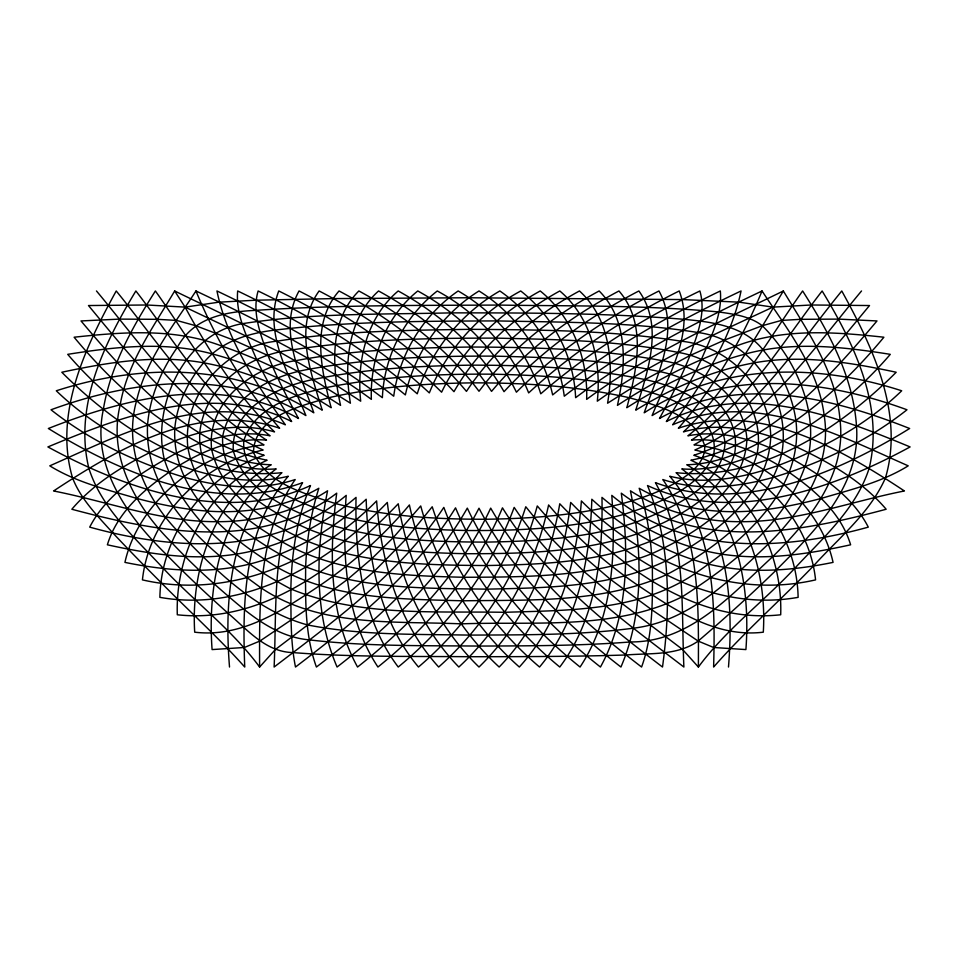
<?xml version="1.0" encoding="UTF-8"?>
<svg xmlns="http://www.w3.org/2000/svg" width="958" height="958" viewBox="0 0 958 958"><rect width="100%" height="100%" fill="white"/><g stroke="black" fill="none" stroke-linecap="round" stroke-linejoin="round"><path stroke-width="1.44" d="M259.606 667.031C259.486 603.576 257.774 534.277 295.172 479.539C259.211 491.514 220.112 487.287 184.223 477.24C136.395 462.858 90.256 440.848 51.002 409.773C132.551 379.943 228.375 367.884 305.889 415.568C290.514 377.141 262.696 333.144 278.754 290.969C333.216 318.008 384.649 351.526 429.328 392.9C446.656 349.622 479.719 313.074 520.721 290.981C553.496 316.559 573.854 356.172 575.626 397.702C632.915 354.209 697.304 321.708 762.041 290.969C787.416 329.66 818.18 367.872 824.155 415.341C832.322 465.193 802.313 510.506 768.424 543.916C730.176 580.44 688.706 621.514 633.609 628.161C579.351 635.31 524.445 634.807 469.827 635.106C415.628 634.148 360.807 635.477 307.398 624.903C254.397 610.378 214.472 568.753 177.17 530.6C144.49 496.687 123.295 447.985 136.551 400.803C146.119 359.43 173.35 325.828 195.959 290.969C260.696 321.708 325.085 354.209 382.374 397.702C384.146 356.172 404.504 316.559 437.279 290.981C478.281 313.074 511.344 349.622 528.66 392.9C573.351 351.526 624.784 318.008 679.246 290.969C695.304 333.144 667.486 377.141 652.111 415.568C729.625 367.884 825.449 379.931 906.998 409.773C867.744 440.848 821.605 462.858 773.777 477.24C737.888 487.287 698.789 491.514 662.828 479.539C700.226 534.277 698.514 603.576 698.394 667.031L682.563 649.464L621.718 603.241L583.733 571.315L551.856 538.911L525.786 506.758C505.884 568.92 468.103 624.724 418.466 667.031C379.464 620.592 367.908 558.274 366.172 499.25C337.024 526.17 302.429 547.353 264.659 559.723C219.562 574.812 170.871 571.818 124.935 562.382C138.551 500.603 202.066 450.955 264.025 444.859C200.234 409.629 161.112 345.862 116.229 290.969C85.549 346.652 53.48 413.389 72.58 478.018C80.843 499.214 97.069 515.416 112.002 532.025C128.049 549.185 144.478 565.986 161.088 582.596C188.87 610.833 218.364 637.417 244.733 667.031C242.266 601.804 243.787 528.684 288.274 476.222C251.978 485.299 213.933 477.731 179.386 465.349C134.407 448.212 91.082 424.418 56.294 390.78C141.688 363.178 236.351 362.735 313.805 412.802C300.62 374.817 277.437 329.983 299.04 290.969C351.203 317.445 400.097 350.808 441.59 392.193C462.534 348.928 498.304 314.008 540.216 290.969C572.465 316.942 588.032 358.615 586.655 399.354C647.129 354.544 715.997 323.708 783.345 290.981C807.666 331.336 836.262 371.955 840.058 420.514C846.441 475.036 809.223 520.757 772.819 556.562C732.14 593.816 690.574 642.243 630.58 641.944C580.165 645.884 529.546 645.848 479 646.063C422.382 645.548 365.537 646.458 309.206 639.872C277.7 637.082 252.313 616.892 229.261 597.026C209.107 579.829 189.672 561.759 171.542 542.432C135.808 506.89 107.595 456.846 120.145 404.995C127.522 362.507 153.304 327.265 174.655 290.981C242.003 323.708 310.871 354.544 371.345 399.354C369.968 358.615 385.535 316.942 417.784 290.969C459.696 314.008 495.466 348.928 516.41 392.193C557.903 350.808 606.797 317.445 658.96 290.969C680.563 329.983 657.38 374.817 644.195 412.802C721.649 362.735 816.312 363.178 901.706 390.78C866.918 424.418 823.593 448.212 778.615 465.349C744.067 477.731 706.022 485.299 669.726 476.222C714.369 528.684 715.363 601.792 713.614 667.031C744.965 631.454 780.686 600.067 813.498 565.891C838.789 537.905 869.84 513.165 885.42 478.018C904.52 413.389 872.451 346.652 841.771 290.969C796.888 345.862 757.766 409.629 693.975 444.859C755.934 450.955 819.449 500.603 833.065 562.382C787.129 571.818 738.438 574.824 693.341 559.723C655.571 547.353 620.976 526.17 591.828 499.25C590.092 558.274 578.536 620.592 539.534 667.031C489.897 624.724 452.116 568.92 432.214 506.758L406.144 538.911L374.267 571.315L336.282 603.241L275.437 649.464L259.606 667.031C232.243 629.909 194.833 601.971 163.423 568.489C135.27 538.073 101.847 508.997 88.866 468.33C73.694 405.773 104.171 343.311 135.868 290.969C176.332 343.072 210.305 402.779 266.516 440.117C235.548 437.543 205.455 449.673 179.386 465.349C149.436 484.94 118.133 509.117 107.38 544.803C154.609 555.185 204.162 562.418 251.93 551.054C290.346 542.012 326.115 523.032 356.029 497.394C354.963 555.951 361.813 618.904 398.229 667.031C449.553 624.676 490.999 570.01 514.171 507.381C557.688 573.064 622.233 619.802 683.88 667.031C681.102 605.133 686.73 538.935 655.404 482.64C741.492 514.59 836.394 473.695 909.633 428.501C831.101 397.45 737.947 374.063 659.487 418.49C670.576 397.977 681.449 377.284 689.952 355.538C697.173 335.12 706.297 312.787 699.879 290.981C642.866 318.547 588.655 352.245 540.755 393.81C527.415 350.748 497.142 313.506 458.164 290.969C423.173 315.086 399.246 354.065 393.726 396.217C339.623 353.598 278.958 320.487 216.951 290.969C227.214 340.617 256.349 384.062 285.364 424.801C205.168 389.451 122.576 433.818 49.768 465.839C76.4 482.329 107.14 489.658 136.886 498.447C159.962 504.555 183.445 509.321 207.287 511.081C245.583 513.835 285.233 507.584 318.822 488.269C310.823 513.716 306.704 540.276 305.65 566.896C305.422 600.391 304.86 635.13 316.415 667.031C374.53 622.425 430.645 572.477 467.312 508.111C496.903 571.71 545.892 623.909 600.45 667.031C629.442 614.533 628.771 551.137 621.299 493.178C698.562 552.012 799.786 532.301 886.162 509.249C859.218 477.599 820.898 457.613 783.357 441.015C751.91 428.705 716.524 422.346 683.461 431.878C725.936 391.978 753.599 340.258 783.345 290.981M728.487 667.031C733.876 599.708 728.056 522.002 676.061 472.677C759.802 481.371 839.495 429.016 896.197 372.243C849.806 362.328 801.666 354.352 754.389 362.807C712.165 370.447 672.133 387.667 635.765 410.18C647.189 372.542 664.553 326.582 638.89 290.969C588.847 316.894 542.288 350.113 504.028 391.678C479.443 348.676 441.339 314.739 398.205 290.969C366.495 317.781 356.532 361.334 360.687 401.186L324.079 377.284L280.239 352.34L185.098 307.123L146.885 304.991L88.495 305.542C137.365 364.447 188.618 430.741 264.228 455.278C204.701 474.964 161.052 534.672 159.878 597.349C246.769 612.725 329.121 562.657 387.307 502.447C394.636 562.597 415.856 622.963 458.846 667.031C505.117 624.197 535.247 566.214 548.611 504.962C574.501 535.905 604.953 562.885 638.279 585.589C675.486 610.486 716.177 637.884 763.298 632.184C767.202 568.824 744.067 498.148 686.766 464.738C721.913 464.091 753.994 446.799 783.237 428.837C821.736 404.288 854.835 372.231 883.899 337.216C834.586 331.911 783.021 327.923 735.72 346.245C693.903 360.639 654.374 381.14 617.443 405.378C625.802 367.177 629.178 321.05 599.157 290.969C552.898 315.853 510.626 349.059 479 391.271C447.374 349.059 405.102 315.853 358.843 290.969C328.822 321.05 332.198 367.177 340.557 405.378C303.626 381.14 264.097 360.639 222.28 346.245C174.979 327.923 123.414 331.911 74.101 337.216C103.165 372.231 136.264 404.288 174.763 428.837C204.006 446.799 236.087 464.091 271.234 464.738C213.933 498.148 190.798 568.824 194.702 632.184C241.823 637.884 282.514 610.486 319.721 585.589C353.047 562.885 383.499 535.905 409.389 504.962C422.753 566.214 452.883 624.197 499.154 667.031C542.144 622.963 563.364 562.597 570.693 502.447C628.879 562.657 711.231 612.725 798.122 597.349C796.948 534.672 753.299 474.964 693.772 455.278C769.382 430.741 820.635 364.447 869.505 305.542L811.115 304.991L772.902 307.123L739.121 302.165L682.779 299.579L468.989 297.758L333.24 298.597L256.026 300.201L218.879 302.165L185.098 307.123L174.655 290.981M762.041 290.969C741.564 340.737 713.985 387.715 678.36 428.226C758.544 401.174 839.424 448.009 904.412 490.975C849.986 501.621 796.888 522.038 740.75 521.691C702.058 521.847 663.044 511.979 630.436 490.807C642.016 548.611 644.59 611.958 620.928 667.031C564.633 623.263 512.087 572.166 479 508.195C445.913 572.177 393.367 623.263 337.072 667.031C313.422 611.958 315.984 548.611 327.564 490.807C294.956 511.979 255.942 521.847 217.25 521.691C161.112 522.038 108.014 501.621 53.588 490.975C118.576 448.009 199.456 401.174 279.64 428.226C244.015 387.715 216.436 340.737 195.959 290.969M698.394 667.031C725.769 629.921 763.155 601.959 794.577 568.489C822.73 538.073 856.153 508.997 869.134 468.33C884.306 405.773 853.829 343.311 822.132 290.969C781.668 343.072 747.695 402.779 691.484 440.117C722.452 437.543 752.533 449.673 778.615 465.349C808.564 484.94 839.867 509.117 850.62 544.803C803.391 555.185 753.838 562.418 706.082 551.054C667.654 542.012 631.885 523.032 601.971 497.394C603.037 555.951 596.187 618.904 559.771 667.031C508.447 624.676 467.013 570.01 443.829 507.381C400.312 573.064 335.779 619.802 274.12 667.031C276.898 605.133 271.258 538.935 302.596 482.64C216.508 514.59 121.606 473.695 48.367 428.501C126.899 397.45 220.053 374.063 298.513 418.49C287.424 397.977 276.551 377.284 268.048 355.538C260.827 335.12 251.703 312.787 258.121 290.981C315.134 318.547 369.345 352.245 417.245 393.81C430.585 350.748 460.858 313.506 499.837 290.969C534.827 315.086 558.754 354.065 564.274 396.217C618.377 353.598 679.042 320.487 741.049 290.969C730.786 340.617 701.651 384.062 672.636 424.801C752.832 389.451 835.424 433.818 908.232 465.839C881.6 482.329 850.86 489.658 821.114 498.447C798.038 504.555 774.555 509.321 750.713 511.081C712.417 513.835 672.767 507.584 639.178 488.269C647.177 513.716 651.296 540.276 652.35 566.896C652.578 600.391 653.14 635.13 641.585 667.031C583.47 622.425 527.355 572.465 490.688 508.111C461.097 571.71 412.108 623.909 357.55 667.031C328.558 614.533 329.229 551.137 336.701 493.178C259.438 552.012 158.214 532.301 71.838 509.249C98.782 477.599 137.102 457.613 174.643 441.015C206.09 428.705 241.476 422.346 274.539 431.878C237.44 396.049 209.539 352.209 185.098 307.123M861.529 290.969C812.528 349.61 767.13 418.071 694.837 450.009C755.658 463.409 808.995 516.973 815.569 579.889C729.385 599.648 641.788 561.807 581.386 500.938C576.896 560.502 560.478 621.934 519.332 667.031C471.396 624.556 437.315 567.675 420.73 505.944L393.343 537.546L371.836 558.634L347.61 579.351L306.225 609.791L259.846 641.07L244.362 647.488L212.089 649.584C207.311 584.679 221.058 510.087 276.215 468.881C240.302 471.683 205.79 457.433 174.643 441.015C134.084 418.969 97.74 389.379 67.707 354.34C115.391 346.796 164.992 341.048 212.317 353.933C254.588 365.082 294.393 384.242 331.157 407.713C321.229 369.992 310.679 323.553 339.036 290.969C387.104 316.38 431.495 349.502 466.45 391.379C494.627 348.772 534.827 315.314 579.446 290.969C610.474 319.134 614.066 364.244 607.588 403.198L645.057 379.584L689.952 355.538L724.332 340.15L762.269 325.708L781.393 320.427L800.457 319.325L838.609 319.11L876.977 320.942C827.544 379.751 769.514 444.332 690.874 460.235C749.491 486.413 782.806 552.107 780.698 614.773C693.305 624.365 616.701 563.1 559.759 503.788C549.485 564.513 523.655 623.694 479 667.031C434.345 623.694 408.515 564.513 398.241 503.788C341.299 563.1 264.695 624.365 177.302 614.773C175.194 552.107 208.509 486.413 267.126 460.235C188.487 444.332 130.456 379.751 81.023 320.942L119.391 319.11L157.543 319.325L176.607 320.427L195.731 325.708L233.668 340.15L268.048 355.538L312.943 379.584L350.412 403.198C343.934 364.244 347.526 319.134 378.554 290.969C423.173 315.314 463.361 348.772 491.55 391.379C526.505 349.502 570.896 316.38 618.964 290.969C647.321 323.553 636.771 369.992 626.843 407.713C663.607 384.242 703.411 365.082 745.683 353.933C793.008 341.048 842.609 346.796 890.293 354.34C860.248 389.379 823.916 418.969 783.357 441.015C752.21 457.433 717.698 471.683 681.785 468.881C736.942 510.087 750.701 584.679 745.911 649.584L713.65 647.5L698.166 641.07L651.787 609.791L610.39 579.351L586.164 558.634L564.657 537.546L537.27 505.944C520.685 567.675 486.604 624.556 438.668 667.031C397.522 621.934 381.104 560.502 376.614 500.938C316.212 561.807 228.627 599.648 142.431 579.889C149.005 516.973 202.342 463.409 263.163 450.009C190.87 418.071 145.472 349.61 96.471 290.969M772.902 307.123C712.74 335.228 651.476 362.124 597.313 401.186C601.468 361.334 591.505 317.781 559.795 290.969C516.661 314.739 478.557 348.676 453.972 391.678C415.712 350.113 369.153 316.894 319.11 290.969C293.435 326.582 310.811 372.542 322.235 410.18C285.867 387.667 245.835 370.447 203.611 362.807C156.334 354.352 108.194 362.328 61.803 372.243C118.505 429.016 198.198 481.359 281.939 472.677C229.944 522.002 224.124 599.708 229.513 667.031M290.861 588.99C291.064 615.024 290.322 641.405 295.495 667.031C355.358 621.287 415.485 572.788 455.541 507.836C481.934 570.944 527.116 624.388 580.069 667.031C613.228 616.868 615.862 553.58 611.803 495.37C684.12 556.071 782.542 550.91 868.295 527.128C850.476 492.436 814.887 471.492 781.824 453.242C752.988 439.159 720.081 429.531 687.892 435.818C737.253 397.103 766.879 341.024 802.624 290.969C828.826 332.091 853.339 376.769 856.524 426.442C860.835 486.029 814.899 531.139 776.279 570.022C751.084 594.619 724.907 618.173 698.166 641.07C677.306 655.823 650.614 652.973 626.424 654.961C574.034 656.661 521.619 656.673 469.216 656.709C410.431 656.218 351.526 657.2 292.885 652.578C265.629 651.943 247.475 629.789 228.315 613.491C207.275 594.643 186.594 575.363 166.92 555.077C128.384 517.476 91.094 467.085 103.248 409.988C110.206 366.507 132.132 327.648 155.376 290.969C191.121 341.024 220.747 397.103 270.108 435.818C237.919 429.531 205.012 439.159 176.176 453.242C143.113 471.492 107.524 492.436 89.705 527.128C175.458 550.91 273.88 556.071 346.197 495.37C342.138 553.58 344.772 616.868 377.931 667.031C430.884 624.388 476.066 570.944 502.459 507.836C542.515 572.788 602.642 621.275 662.505 667.031C670.672 606.809 670.684 542.743 647.512 485.55C732.343 524.888 833.46 488.628 910.1 446.931C834.43 415.521 745.635 381.356 666.337 421.556C678.971 401.474 691.209 381.092 701.328 359.597C710.549 337.887 722.464 315.242 720.332 290.969C660.924 319.481 603.612 352.927 552.646 394.924C543.234 352.245 516.015 314.128 479 290.969C441.985 314.128 414.766 352.245 405.354 394.924C354.388 352.927 297.076 319.481 237.668 290.969C235.536 315.242 247.451 337.887 256.672 359.597C266.791 381.092 279.029 401.474 291.663 421.556C212.365 381.356 123.57 415.521 47.9 446.931C124.54 488.628 225.657 524.888 310.488 485.55C296.872 518.23 291.519 553.76 290.861 588.99C358.328 616.701 433.303 611.048 504.722 612.306C569.399 610.186 639.537 611.36 695.292 573.387C745.647 538.779 804.013 488.029 795.894 420.358C792.17 394.337 780.099 369.968 763.131 350.041C744.486 326.019 712.632 322.068 684.443 319.361C606.893 312.943 528.984 312.859 451.23 312.871C381.524 314.523 311.278 312.931 242.194 323.708C184.475 333.719 151.568 406 164.357 459.493C183.625 519.068 237.416 560.777 290.861 588.99M174.763 428.837C172.021 492.424 228.591 537.737 277.832 567.627C333.779 599.313 400.109 599.001 462.522 600.81C530.876 599.756 602.798 603.241 666.6 574.644C715.985 548.539 767.454 510.051 781.824 453.242C791.356 399.845 753.287 339.431 697.795 332.498C631.406 321.936 563.903 322.271 496.867 320.918C422.813 321.158 348.484 321.325 274.85 330.103C248.505 333.204 220.927 341.347 203.611 362.807C187.768 381.32 176.835 404.408 174.763 428.837M147.556 424.789C143.94 497.669 207.778 549.461 261.283 588.044C319.948 627.37 393.966 620.976 461.229 623.85C534.911 621.227 613.97 630.436 682.156 596.822C735.912 562.502 793.224 517.655 809.007 452.703C814.707 420.299 805.067 387.068 788.47 359.262C781.033 347.131 772.376 335.767 762.269 325.708C749.851 316.176 734.091 314.176 719.051 312.009C645.692 304.955 571.854 306.249 498.232 305.063C417.46 305.506 336.557 304.955 255.918 310.344C224.819 311.757 193.372 317.529 177.254 347.467C161.231 370.279 149.855 396.828 147.556 424.789M199.743 432.776C197.264 488.257 249.882 525.427 293.89 548.192C346.604 573.567 406.372 575.866 463.816 577.279C526.816 577.015 592.116 577.327 651.584 553.772C695.855 533.929 743.336 503.13 757.071 453.757C766.675 404.935 724.38 359.585 677.761 352.34C617.826 340.569 556.43 339.407 495.561 338.126C427.975 338.066 360.028 339.336 293.124 349.766C248.649 354.005 204.605 386.17 199.743 432.776M704.681 445.793C705.651 463.588 688.562 474.845 675.162 483.071C658.757 492.304 640.854 498.531 622.736 503.501C577.878 515.26 531.283 518.673 485.047 519.248C434.8 519.32 384.062 516.23 335.264 503.501C305.351 493.753 266.492 484.245 253.499 452.176C254.337 416.095 300.896 406.072 328.618 397.75C375.716 387.032 424.166 383.451 472.366 382.865C524.984 382.733 577.949 386.11 629.382 397.75C657.332 405.665 695.017 414.431 704.681 445.793M222.639 436.692C220.424 484.868 271.042 512.614 309.218 529.439C358.567 549.245 412.479 552.491 465.073 553.7C522.852 553.832 582.033 552.455 637.31 533.774C676.24 518.901 720.404 496.567 734.487 454.355C742.881 410.228 697.556 378.697 659.152 371.512C605.049 359.741 549.425 357.298 494.232 356.148C432.765 355.837 370.926 358.041 310.332 369.01C272.97 375.021 230.016 395.774 222.639 436.692M725.062 442.632C722.488 487.179 671.798 508.111 636.028 522.182C587.697 538.372 536.205 541.318 485.61 542.108C430.645 541.953 374.554 539.665 321.972 522.182C286.885 508.83 244.122 490.221 233.297 450.703C230.746 408.371 277.724 386.553 312.943 379.584C365.094 368.746 418.55 365.824 471.707 365.154C529.702 365.178 588.116 367.848 645.057 379.584C678.539 386.637 719.709 404.527 725.062 442.632M746.905 439.542C744.498 491.298 692.754 522.266 650.386 541.294C598.475 562.358 541.533 564.549 486.221 565.543C426.178 565.124 364.112 564.011 307.614 541.282C267.246 523.248 221.502 495.753 211.61 449.218C206.557 401.725 252.708 366.663 295.735 360.675C353.454 349.802 412.443 347.826 471.037 347.024C534.935 347.263 599.289 348.963 662.265 360.675C702.43 366.77 744.426 395.965 746.905 439.542M770.747 436.465C768.532 495.897 713.602 535.738 665.582 561.053C610.066 587.422 547.078 587.805 486.868 589.146C421.52 588.224 352.891 589.421 292.418 561.041C246.936 537.127 197.791 501.609 187.9 447.817C181.781 395.498 225.369 345.898 277.161 341.156C341 330.989 405.881 330.282 470.378 329.324C540.611 329.839 611.288 330.282 680.839 341.156C728.858 345.814 769.621 388.002 770.747 436.465M243.787 440.632C241.105 481.395 292.825 499.238 323.588 511.153C369.584 525.894 418.227 529.475 466.247 530.504C519.116 530.876 572.728 528.481 623.957 514.35C657.643 503.381 698.047 489.837 713.65 455.05C720.356 415.796 672.205 397.881 642.111 389.978C593.253 378.602 542.911 375.213 492.891 374.195C437.111 373.692 380.997 376.59 326.211 387.607C294.657 394.828 254.984 406.384 243.787 440.632"/></g></svg>
